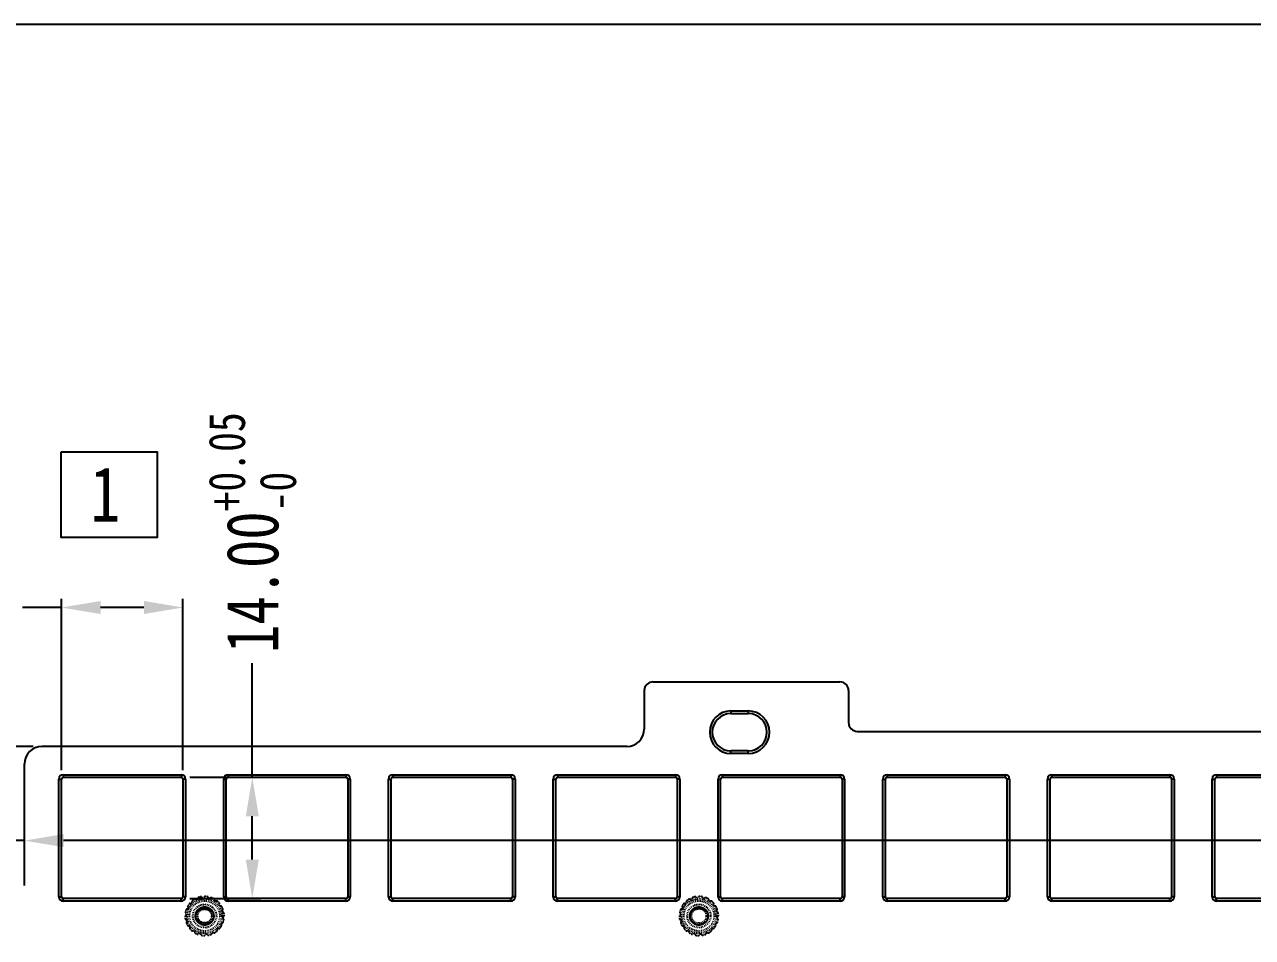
# Model space of a CAD drawing. Header units: inches. Extents: x 1466 to 2556, y -36 to 323.
# Drawn here: x 1578.4 to 1720, y 217.5 to 322.8 of the extents above; entities that cross this region are included whole.
import ezdxf

# ---------------------------------------------------------------- set-up
doc = ezdxf.new("R2010")
doc.units = ezdxf.units.IN
doc.header["$LTSCALE"] = 0.909449
doc.header["$MEASUREMENT"] = 0
doc.header["$PDMODE"] = 3
doc.header["$PDSIZE"] = 0.3125
doc.linetypes.add('HIDDEN', pattern=[0.2, 0.1, -0.1])
doc.linetypes.add('PHANTOM', pattern=[0.8, 0.45, -0.05, 0.1, -0.05, 0.1, -0.05])
doc.layers.get('0').update_dxf_attribs({"linetype": 'CONTINUOUS'})
doc.layers.get('Defpoints').update_dxf_attribs({"linetype": 'CONTINUOUS'})
doc.layers.add('DEFAULT_2', color=8, linetype='HIDDEN')
doc.layers.add('DEFAULT_3', color=7, linetype='PHANTOM')
doc.styles.get("Standard").update_dxf_attribs({"font": 'txt', "width": 0.8})
doc.dimstyles.get("Standard").update_dxf_attribs({"dimtxt": 6, "dimasz": 4.5, "dimexe": 1, "dimexo": 1, "dimgap": 0.09, "dimtad": 0, "dimzin": 1, "dimdsep": 46, "dimtxsty": 'STANDARD', "dimcen": 0.09, "dimclrd": 5, "dimclre": 5, "dimclrt": 1, "dimadec": 0, "dimazin": 0, "dimtp": 0.01, "dimtm": 0.01, "dimtfac": 1, "dimtofl": 0, "dimtmove": 0, "dimatfit": 3, "dimfxl": 1, "dimtolj": 1, "dimtzin": 4, "dimarcsym": 0})

# ---------------------------------------------------------------- blocks, each defined once
blk = doc.blocks.new('*D35')
at = {"layer": 'DEFAULT_3', "color": 3, "linetype": 'ByBlock', "lineweight": -2}
for p, q in [((1582.66, 236.75), (1582.66, 256.53)), ((1596.66, 236.75), (1596.66, 256.53)), ((1582.66, 255.53), (1578.16, 255.53)), ((1592.16, 255.53), (1587.16, 255.53))]:
    blk.add_line(p, q, dxfattribs=at)
at = {"layer": 'DEFAULT_3', "color": 3, "linetype": 'ByBlock'}
for points in [[(1587.16, 256.28), (1587.16, 254.78), (1582.66, 255.53)], [(1592.16, 256.28), (1592.16, 254.78), (1596.66, 255.53)]]:
    blk.add_solid(points, dxfattribs=at)
at = {"layer": 'Defpoints', "color": 0, "linetype": 'ByBlock'}
for p in [(1596.66, 255.53), (1582.66, 235.75), (1596.66, 235.75)]:
    blk.add_point(p, dxfattribs=at)
at = {"layer": 'DEFAULT_3', "color": 3, "linetype": 'ByBlock', "insert": (1563.11, 255.53), "char_height": 6, "attachment_point": 5}
blk.add_mtext('\\A1;14.00{\\H0.7x;\\S+0.05^ -0;}', dxfattribs=at)
blk = doc.blocks.new('*D36')
at = {"layer": 'DEFAULT_3', "color": 3, "linetype": 'ByBlock', "lineweight": -2}
for p, q in [((1604.66, 235.95), (1604.66, 249.12)), ((1597.46, 235.95), (1605.66, 235.95)), ((1604.66, 226.45), (1604.66, 231.45)), ((1597.46, 221.95), (1605.66, 221.95))]:
    blk.add_line(p, q, dxfattribs=at)
at = {"layer": 'DEFAULT_3', "color": 3, "linetype": 'ByBlock'}
for points in [[(1603.91, 231.45), (1605.41, 231.45), (1604.66, 235.95)], [(1603.91, 226.45), (1605.41, 226.45), (1604.66, 221.95)]]:
    blk.add_solid(points, dxfattribs=at)
at = {"layer": 'Defpoints', "color": 0, "linetype": 'ByBlock'}
for p in [(1596.46, 235.95), (1604.66, 235.95), (1596.46, 221.95)]:
    blk.add_point(p, dxfattribs=at)
at = {"layer": 'DEFAULT_3', "color": 3, "linetype": 'ByBlock', "insert": (1604.66, 264.17), "char_height": 6, "attachment_point": 5, "rotation": 90}
blk.add_mtext('\\A1;14.00{\\H0.7x;\\S+0.05^ -0;}', dxfattribs=at)
blk = doc.blocks.new('*D39')
at = {"layer": 'DEFAULT_3', "color": 3, "linetype": 'ByBlock', "lineweight": -2}
for p, q in [((1578.4, 224.46), (1578.4, 229.64)), ((1890.99, 224.46), (1890.99, 229.64)), ((1578.4, 228.64), (1573.9, 228.64)), ((1886.49, 228.64), (1582.9, 228.64))]:
    blk.add_line(p, q, dxfattribs=at)
at = {"layer": 'DEFAULT_3', "color": 3, "linetype": 'ByBlock'}
for points in [[(1582.9, 229.39), (1582.9, 227.89), (1578.4, 228.64)], [(1886.49, 229.39), (1886.49, 227.89), (1890.99, 228.64)]]:
    blk.add_solid(points, dxfattribs=at)
at = {"layer": 'Defpoints', "color": 0, "linetype": 'ByBlock'}
for p in [(1578.4, 228.64), (1578.4, 223.46), (1890.99, 223.46)]:
    blk.add_point(p, dxfattribs=at)
at = {"layer": 'DEFAULT_3', "color": 3, "linetype": 'ByBlock', "insert": (1554.21, 228.64), "char_height": 6, "attachment_point": 5}
blk.add_mtext('\\A1;312.60%%P0.10', dxfattribs=at)
blk = doc.blocks.new('*D41')
at = {"layer": 'DEFAULT_3', "color": 3, "linetype": 'ByBlock', "lineweight": -2}
for p, q in [((1579.4, 239.5), (1523.51, 239.5)), ((1524.51, 235), (1524.51, 196.62)), ((1524.51, 138.45), (1524.51, 174.84)), ((1592.43, 133.95), (1523.51, 133.95))]:
    blk.add_line(p, q, dxfattribs=at)
at = {"layer": 'DEFAULT_3', "color": 3, "linetype": 'ByBlock'}
for points in [[(1523.76, 235), (1525.26, 235), (1524.51, 239.5)], [(1523.76, 138.45), (1525.26, 138.45), (1524.51, 133.95)]]:
    blk.add_solid(points, dxfattribs=at)
at = {"layer": 'Defpoints', "color": 0, "linetype": 'ByBlock'}
for p in [(1580.4, 239.5), (1524.51, 133.95), (1593.43, 133.95)]:
    blk.add_point(p, dxfattribs=at)
at = {"layer": 'DEFAULT_3', "color": 3, "linetype": 'ByBlock', "insert": (1524.51, 185.73), "char_height": 6, "attachment_point": 5, "rotation": 90}
blk.add_mtext('\\A1;105.55', dxfattribs=at)

msp = doc.modelspace()

# ---------------------------------------------------------------- linework, layer by layer
at = {"color": 7, "linetype": 'Continuous'}
for p, q in [((1650.852, 246.947), (1672.427, 246.947)), ((1649.852, 245.947), (1649.852, 241.497)), ((1673.427, 245.947), (1673.427, 242.247)), ((1659.852, 243.597), (1659.852, 243.297)), ((1659.852, 243.597), (1661.852, 243.597)), ((1661.852, 243.597), (1661.852, 243.297)), ((1659.852, 243.297), (1661.852, 243.297)), ((1674.427, 241.247), (1798.427, 241.247)), ((1647.852, 239.497), (1580.396, 239.497)), ((1659.852, 238.697), (1659.852, 238.997)), ((1661.852, 238.997), (1659.852, 238.997)), ((1661.852, 238.697), (1659.852, 238.697)), ((1661.852, 238.697), (1661.852, 238.997)), ((1578.396, 223.462), (1578.396, 237.497)), ((1582.362, 222.147), (1582.362, 235.747)), ((1582.362, 235.747), (1582.662, 235.747)), ((1582.662, 222.147), (1582.662, 235.747)), ((1582.862, 236.247), (1582.862, 235.947)), ((1582.862, 236.247), (1596.462, 236.247)), ((1582.862, 235.947), (1596.462, 235.947)), ((1596.462, 236.247), (1596.462, 235.947)), ((1596.662, 235.747), (1596.662, 222.147)), ((1596.962, 235.747), (1596.662, 235.747)), ((1596.962, 235.747), (1596.962, 222.147)), ((1601.362, 222.147), (1601.362, 235.747)), ((1601.362, 235.747), (1601.662, 235.747)), ((1601.662, 222.147), (1601.662, 235.747)), ((1601.862, 236.247), (1601.862, 235.947)), ((1601.862, 236.247), (1615.462, 236.247)), ((1601.862, 235.947), (1615.462, 235.947)), ((1615.462, 236.247), (1615.462, 235.947)), ((1615.662, 235.747), (1615.662, 222.147)), ((1615.962, 235.747), (1615.662, 235.747)), ((1615.962, 235.747), (1615.962, 222.147)), ((1620.362, 222.147), (1620.362, 235.747)), ((1620.362, 235.747), (1620.662, 235.747)), ((1620.662, 222.147), (1620.662, 235.747)), ((1620.862, 236.247), (1620.862, 235.947)), ((1620.862, 236.247), (1634.462, 236.247)), ((1620.862, 235.947), (1634.462, 235.947)), ((1634.462, 236.247), (1634.462, 235.947)), ((1634.662, 235.747), (1634.662, 222.147)), ((1634.962, 235.747), (1634.662, 235.747)), ((1634.962, 235.747), (1634.962, 222.147)), ((1639.362, 222.147), (1639.362, 235.747)), ((1639.362, 235.747), (1639.662, 235.747)), ((1639.662, 222.147), (1639.662, 235.747)), ((1639.862, 236.247), (1639.862, 235.947)), ((1639.862, 236.247), (1653.462, 236.247)), ((1639.862, 235.947), (1653.462, 235.947)), ((1653.462, 236.247), (1653.462, 235.947)), ((1653.662, 235.747), (1653.662, 222.147)), ((1653.962, 235.747), (1653.662, 235.747)), ((1653.962, 235.747), (1653.962, 222.147)), ((1658.362, 222.147), (1658.362, 235.747)), ((1658.362, 235.747), (1658.662, 235.747)), ((1658.662, 222.147), (1658.662, 235.747)), ((1658.862, 236.247), (1658.862, 235.947)), ((1658.862, 236.247), (1672.462, 236.247)), ((1658.862, 235.947), (1672.462, 235.947)), ((1672.462, 236.247), (1672.462, 235.947)), ((1672.662, 235.747), (1672.662, 222.147)), ((1672.962, 235.747), (1672.662, 235.747)), ((1672.962, 235.747), (1672.962, 222.147)), ((1677.362, 222.147), (1677.362, 235.747)), ((1677.362, 235.747), (1677.662, 235.747)), ((1677.662, 222.147), (1677.662, 235.747)), ((1677.862, 236.247), (1677.862, 235.947)), ((1677.862, 236.247), (1691.462, 236.247)), ((1677.862, 235.947), (1691.462, 235.947)), ((1691.462, 236.247), (1691.462, 235.947)), ((1691.662, 235.747), (1691.662, 222.147)), ((1691.962, 235.747), (1691.662, 235.747)), ((1691.962, 235.747), (1691.962, 222.147)), ((1696.362, 222.147), (1696.362, 235.747)), ((1696.362, 235.747), (1696.662, 235.747)), ((1696.662, 222.147), (1696.662, 235.747)), ((1696.862, 236.247), (1696.862, 235.947)), ((1696.862, 236.247), (1710.462, 236.247)), ((1696.862, 235.947), (1710.462, 235.947)), ((1710.462, 236.247), (1710.462, 235.947)), ((1710.662, 235.747), (1710.662, 222.147)), ((1710.962, 235.747), (1710.662, 235.747)), ((1710.962, 235.747), (1710.962, 222.147)), ((1715.362, 222.147), (1715.362, 235.747)), ((1715.362, 235.747), (1715.662, 235.747)), ((1715.662, 222.147), (1715.662, 235.747)), ((1715.862, 236.247), (1715.862, 235.947)), ((1715.862, 236.247), (1729.462, 236.247)), ((1715.862, 235.947), (1729.462, 235.947)), ((1582.362, 222.147), (1582.662, 222.147)), ((1582.862, 221.647), (1582.862, 221.947)), ((1596.462, 221.947), (1582.862, 221.947)), ((1596.462, 221.647), (1582.862, 221.647)), ((1596.462, 221.647), (1596.462, 221.947)), ((1596.962, 222.147), (1596.662, 222.147)), ((1601.362, 222.147), (1601.662, 222.147)), ((1601.862, 221.647), (1601.862, 221.947)), ((1615.462, 221.947), (1601.862, 221.947)), ((1615.462, 221.647), (1601.862, 221.647)), ((1615.462, 221.647), (1615.462, 221.947)), ((1615.962, 222.147), (1615.662, 222.147)), ((1620.362, 222.147), (1620.662, 222.147)), ((1620.862, 221.647), (1620.862, 221.947)), ((1634.462, 221.947), (1620.862, 221.947)), ((1634.462, 221.647), (1620.862, 221.647)), ((1634.462, 221.647), (1634.462, 221.947)), ((1634.962, 222.147), (1634.662, 222.147)), ((1639.362, 222.147), (1639.662, 222.147)), ((1639.862, 221.647), (1639.862, 221.947)), ((1653.462, 221.947), (1639.862, 221.947)), ((1653.462, 221.647), (1639.862, 221.647)), ((1653.462, 221.647), (1653.462, 221.947)), ((1653.962, 222.147), (1653.662, 222.147)), ((1658.362, 222.147), (1658.662, 222.147)), ((1658.862, 221.647), (1658.862, 221.947)), ((1672.462, 221.947), (1658.862, 221.947)), ((1672.462, 221.647), (1658.862, 221.647)), ((1672.462, 221.647), (1672.462, 221.947)), ((1672.962, 222.147), (1672.662, 222.147)), ((1677.362, 222.147), (1677.662, 222.147)), ((1677.862, 221.647), (1677.862, 221.947)), ((1691.462, 221.947), (1677.862, 221.947)), ((1691.462, 221.647), (1677.862, 221.647)), ((1691.462, 221.647), (1691.462, 221.947)), ((1691.962, 222.147), (1691.662, 222.147)), ((1696.362, 222.147), (1696.662, 222.147)), ((1696.862, 221.647), (1696.862, 221.947)), ((1710.462, 221.947), (1696.862, 221.947)), ((1710.462, 221.647), (1696.862, 221.647)), ((1710.462, 221.647), (1710.462, 221.947)), ((1710.962, 222.147), (1710.662, 222.147)), ((1715.362, 222.147), (1715.662, 222.147)), ((1715.862, 221.647), (1715.862, 221.947)), ((1729.462, 221.947), (1715.862, 221.947)), ((1729.462, 221.647), (1715.862, 221.647))]:
    msp.add_line(p, q, dxfattribs=at)
for points in [[(1466.181, -35.638), (1973.078, -35.638), (1973.078, 322.773), (1466.181, 322.773)], [(1582.604, 273.502), (1593.697, 273.502), (1593.697, 263.607), (1582.604, 263.607)]]:
    msp.add_lwpolyline(points, close=True)
for centre, radius, start, end in [((1650.852, 245.947), 1, 90, 180), ((1672.427, 245.947), 1, 0, 90), ((1659.852, 241.147), 2.45, 90, 270), ((1661.852, 241.147), 2.45, 270, 90), ((1659.852, 241.147), 2.15, 90, 270), ((1661.852, 241.147), 2.15, 270, 90), ((1674.427, 242.247), 1, 180, 270), ((1647.852, 241.497), 2, 270, 0), ((1580.396, 237.497), 2, 90, 180), ((1582.862, 235.747), 0.5, 90, 180), ((1582.862, 235.747), 0.2, 90, 180), ((1596.462, 235.747), 0.5, 0, 90), ((1596.462, 235.747), 0.2, 0, 90), ((1601.862, 235.747), 0.5, 90, 180), ((1601.862, 235.747), 0.2, 90, 180), ((1615.462, 235.747), 0.5, 0, 90), ((1615.462, 235.747), 0.2, 0, 90), ((1620.862, 235.747), 0.5, 90, 180), ((1620.862, 235.747), 0.2, 90, 180), ((1634.462, 235.747), 0.5, 0, 90), ((1634.462, 235.747), 0.2, 0, 90), ((1639.862, 235.747), 0.5, 90, 180), ((1639.862, 235.747), 0.2, 90, 180), ((1653.462, 235.747), 0.5, 0, 90), ((1653.462, 235.747), 0.2, 0, 90), ((1658.862, 235.747), 0.5, 90, 180), ((1658.862, 235.747), 0.2, 90, 180), ((1672.462, 235.747), 0.5, 0, 90), ((1672.462, 235.747), 0.2, 0, 90), ((1677.862, 235.747), 0.5, 90, 180), ((1677.862, 235.747), 0.2, 90, 180), ((1691.462, 235.747), 0.5, 0, 90), ((1691.462, 235.747), 0.2, 0, 90), ((1696.862, 235.747), 0.5, 90, 180), ((1696.862, 235.747), 0.2, 90, 180), ((1710.462, 235.747), 0.5, 0, 90), ((1710.462, 235.747), 0.2, 0, 90), ((1715.862, 235.747), 0.5, 90, 180), ((1715.862, 235.747), 0.2, 90, 180), ((1582.862, 222.147), 0.5, 180, 270), ((1582.862, 222.147), 0.2, 180, 270), ((1596.462, 222.147), 0.5, 270, 360), ((1596.462, 222.147), 0.2, 270, 0), ((1601.862, 222.147), 0.5, 180, 270), ((1601.862, 222.147), 0.2, 180, 270), ((1615.462, 222.147), 0.5, 270, 0), ((1615.462, 222.147), 0.2, 270, 0), ((1620.862, 222.147), 0.5, 180, 270), ((1620.862, 222.147), 0.2, 180, 270), ((1634.462, 222.147), 0.5, 270, 0), ((1634.462, 222.147), 0.2, 270, 0), ((1639.862, 222.147), 0.5, 180, 270), ((1639.862, 222.147), 0.2, 180, 270), ((1653.462, 222.147), 0.5, 270, 0), ((1653.462, 222.147), 0.2, 270, 0), ((1658.862, 222.147), 0.5, 180, 270), ((1658.862, 222.147), 0.2, 180, 270), ((1672.462, 222.147), 0.5, 270, 0), ((1672.462, 222.147), 0.2, 270, 0), ((1677.862, 222.147), 0.5, 180, 270), ((1677.862, 222.147), 0.2, 180, 270), ((1691.462, 222.147), 0.5, 270, 0), ((1691.462, 222.147), 0.2, 270, 0), ((1696.862, 222.147), 0.5, 180, 270), ((1696.862, 222.147), 0.2, 180, 270), ((1710.462, 222.147), 0.5, 270, 0), ((1710.462, 222.147), 0.2, 270, 0), ((1715.862, 222.147), 0.5, 180, 270), ((1715.862, 222.147), 0.2, 180, 270)]:
    msp.add_arc(centre, radius, start, end, dxfattribs=at)
at = {"layer": 'DEFAULT_2', "color": 8, "linetype": 'HIDDEN'}
for p, q in [((1597.229, 221.028), (1597.272, 220.905)), ((1597.485, 221.394), (1597.615, 221.395)), ((1597.714, 221.494), (1597.715, 221.624)), ((1598.204, 221.837), (1598.074, 221.883)), ((1598.376, 222.018), (1598.33, 221.896)), ((1598.908, 222.051), (1598.802, 222.138)), ((1599.132, 222.162), (1599.047, 222.063)), ((1599.162, 220.797), (1599.162, 220.994)), ((1599.643, 222.011), (1599.573, 222.129)), ((1599.891, 222.038), (1599.778, 221.975)), ((1600.32, 221.722), (1600.294, 221.857)), ((1600.563, 221.663), (1600.434, 221.642)), ((1600.857, 221.219), (1600.879, 221.355)), ((1601.065, 221.08), (1600.937, 221.105)), ((1654.229, 221.028), (1654.272, 220.905)), ((1654.485, 221.394), (1654.615, 221.395)), ((1654.714, 221.494), (1654.715, 221.624)), ((1655.204, 221.837), (1655.074, 221.883)), ((1655.376, 222.018), (1655.33, 221.896)), ((1655.908, 222.051), (1655.802, 222.138)), ((1656.132, 222.162), (1656.047, 222.063)), ((1656.162, 220.797), (1656.162, 220.994)), ((1656.643, 222.011), (1656.573, 222.129)), ((1656.891, 222.038), (1656.778, 221.975)), ((1657.32, 221.722), (1657.294, 221.857)), ((1657.563, 221.663), (1657.434, 221.642)), ((1657.857, 221.219), (1657.879, 221.355)), ((1658.065, 221.08), (1657.937, 221.105)), ((1597.046, 220.062), (1596.942, 219.972)), ((1596.976, 220.302), (1597.058, 220.201)), ((1597.098, 219.466), (1596.986, 219.532)), ((1597.213, 220.779), (1597.084, 220.73)), ((1601.19, 220.563), (1601.257, 220.682)), ((1601.338, 220.361), (1601.226, 220.428)), ((1601.266, 219.693), (1601.348, 219.592)), ((1601.278, 219.832), (1601.383, 219.921)), ((1654.046, 220.062), (1653.942, 219.972)), ((1653.976, 220.302), (1654.058, 220.201)), ((1654.098, 219.466), (1653.986, 219.532)), ((1654.213, 220.779), (1654.084, 220.73)), ((1658.19, 220.563), (1658.257, 220.682)), ((1658.338, 220.361), (1658.226, 220.428)), ((1658.266, 219.693), (1658.348, 219.592)), ((1658.278, 219.832), (1658.383, 219.921)), ((1597.134, 219.331), (1597.067, 219.211)), ((1597.387, 218.789), (1597.259, 218.813)), ((1597.467, 218.675), (1597.445, 218.539)), ((1597.89, 218.252), (1597.762, 218.231)), ((1598.004, 218.172), (1598.03, 218.037)), ((1600.611, 218.4), (1600.609, 218.27)), ((1600.839, 218.5), (1600.709, 218.498)), ((1601.052, 218.988), (1601.095, 218.866)), ((1601.111, 219.115), (1601.24, 219.164)), ((1654.134, 219.331), (1654.067, 219.211)), ((1654.387, 218.789), (1654.259, 218.813)), ((1654.467, 218.675), (1654.445, 218.539)), ((1654.89, 218.252), (1654.762, 218.231)), ((1655.004, 218.172), (1655.03, 218.037)), ((1657.611, 218.4), (1657.609, 218.27)), ((1657.839, 218.5), (1657.709, 218.498)), ((1658.052, 218.988), (1658.095, 218.866)), ((1658.111, 219.115), (1658.24, 219.164)), ((1598.546, 217.919), (1598.433, 217.855)), ((1598.681, 217.883), (1598.752, 217.764)), ((1599.277, 217.831), (1599.193, 217.732)), ((1599.416, 217.843), (1599.523, 217.756)), ((1599.994, 217.998), (1599.948, 217.876)), ((1600.121, 218.057), (1600.25, 218.011)), ((1655.546, 217.919), (1655.433, 217.855)), ((1655.681, 217.883), (1655.752, 217.764)), ((1656.277, 217.831), (1656.193, 217.732)), ((1656.416, 217.843), (1656.523, 217.756)), ((1656.994, 217.998), (1656.948, 217.876)), ((1657.121, 218.057), (1657.25, 218.011))]:
    msp.add_line(p, q, dxfattribs=at)
for centre, radius in [((1599.162, 219.947), 2), ((1599.162, 219.947), 1.75), ((1599.162, 219.947), 1.35), ((1656.162, 219.947), 2), ((1656.162, 219.947), 1.75), ((1656.162, 219.947), 1.35), ((1599.162, 219.947), 0.85), ((1599.162, 219.947), 0.8), ((1656.162, 219.947), 0.85), ((1656.162, 219.947), 0.85)]:
    msp.add_circle(centre, radius, dxfattribs=at)
for centre, radius, start, end in [((1597.178, 220.872), 0.1, 290.68927, 19.31073), ((1597.323, 221.061), 0.1, 148.78772, 199.31073), ((1599.162, 219.947), 2.25, 141.21228, 148.78772), ((1597.486, 221.294), 0.1, 90.68927, 141.21228), ((1597.614, 221.495), 0.1, 270.68927, 359.31073), ((1597.815, 221.623), 0.1, 128.78772, 179.31073), ((1599.162, 219.947), 2.25, 121.21228, 128.78772), ((1598.048, 221.786), 0.1, 70.68927, 121.21228), ((1598.237, 221.931), 0.1, 250.68927, 339.31073), ((1598.47, 221.982), 0.1, 108.78772, 159.31073), ((1599.162, 219.947), 2.25, 101.21228, 108.78772), ((1598.744, 222.056), 0.1, 50.68927, 101.21228), ((1598.971, 222.128), 0.1, 230.68927, 319.31073), ((1599.208, 222.096), 0.1, 88.78772, 139.31073), ((1599.162, 219.947), 2.25, 81.21228, 88.78772), ((1599.491, 222.072), 0.1, 30.68927, 81.21228), ((1599.729, 222.062), 0.1, 210.68927, 299.31073), ((1599.94, 221.951), 0.1, 68.78772, 119.31073), ((1599.162, 219.947), 2.25, 61.21228, 68.78772), ((1600.198, 221.831), 0.1, 10.68927, 61.21228), ((1600.418, 221.741), 0.1, 190.68927, 279.31073), ((1600.579, 221.564), 0.1, 48.78772, 99.31073), ((1599.162, 219.947), 2.25, 41.21228, 48.78772), ((1600.78, 221.363), 0.1, 350.68927, 41.21228), ((1600.956, 221.203), 0.1, 170.68927, 259.31073), ((1601.046, 220.982), 0.1, 28.78772, 79.31073), ((1599.162, 219.947), 2.25, 21.21228, 28.78772), ((1654.178, 220.872), 0.1, 290.68927, 19.31073), ((1654.323, 221.061), 0.1, 148.78772, 199.31073), ((1656.162, 219.947), 2.25, 141.21228, 148.78772), ((1654.486, 221.294), 0.1, 90.68927, 141.21228), ((1654.614, 221.495), 0.1, 270.68927, 359.31073), ((1654.815, 221.623), 0.1, 128.78772, 179.31073), ((1656.162, 219.947), 2.25, 121.21228, 128.78772), ((1655.048, 221.786), 0.1, 70.68927, 121.21228), ((1655.237, 221.931), 0.1, 250.68927, 339.31073), ((1655.47, 221.982), 0.1, 108.78772, 159.31073), ((1656.162, 219.947), 2.25, 101.21228, 108.78772), ((1655.744, 222.056), 0.1, 50.68927, 101.21228), ((1655.971, 222.128), 0.1, 230.68927, 319.31073), ((1656.208, 222.096), 0.1, 88.78772, 139.31073), ((1656.162, 219.947), 2.25, 81.21228, 88.78772), ((1656.491, 222.072), 0.1, 30.68927, 81.21228), ((1656.729, 222.062), 0.1, 210.68927, 299.31073), ((1656.94, 221.951), 0.1, 68.78772, 119.31073), ((1656.162, 219.947), 2.25, 61.21228, 68.78772), ((1657.198, 221.831), 0.1, 10.68927, 61.21228), ((1657.418, 221.741), 0.1, 190.68927, 279.31073), ((1657.579, 221.564), 0.1, 48.78772, 99.31073), ((1656.162, 219.947), 2.25, 41.21228, 48.78772), ((1657.78, 221.363), 0.1, 350.68927, 41.21228), ((1657.956, 221.203), 0.1, 170.68927, 259.31073), ((1658.046, 220.982), 0.1, 28.78772, 79.31073), ((1656.162, 219.947), 2.25, 21.21228, 28.78772), ((1597.013, 219.901), 0.1, 130.68927, 181.21228), ((1599.162, 219.947), 2.25, 181.21228, 188.78772), ((1597.037, 219.618), 0.1, 188.78772, 239.31073), ((1597.053, 220.365), 0.1, 168.78772, 219.31073), ((1599.162, 219.947), 2.25, 161.21228, 168.78772), ((1597.127, 220.639), 0.1, 110.68927, 161.21228), ((1596.981, 220.138), 0.1, 310.68927, 39.31073), ((1601.277, 220.514), 0.1, 150.68927, 239.31073), ((1601.344, 219.756), 0.1, 130.68927, 219.31073), ((1601.166, 220.725), 0.1, 330.68927, 21.21228), ((1599.162, 219.947), 2.25, 341.21228, 348.78772), ((1601.287, 220.275), 0.1, 8.78772, 59.31073), ((1601.271, 219.529), 0.1, 348.78772, 39.31073), ((1601.312, 219.992), 0.1, 310.68927, 1.21228), ((1599.162, 219.947), 2.25, 1.21228, 8.78772), ((1654.013, 219.901), 0.1, 130.68927, 181.21228), ((1656.162, 219.947), 2.25, 181.21228, 188.78772), ((1654.037, 219.618), 0.1, 188.78772, 239.31073), ((1654.053, 220.365), 0.1, 168.78772, 219.31073), ((1656.162, 219.947), 2.25, 161.21228, 168.78772), ((1654.127, 220.639), 0.1, 110.68927, 161.21228), ((1653.981, 220.138), 0.1, 310.68927, 39.31073), ((1658.277, 220.514), 0.1, 150.68927, 239.31073), ((1658.344, 219.756), 0.1, 130.68927, 219.31073), ((1658.166, 220.725), 0.1, 330.68927, 21.21228), ((1656.162, 219.947), 2.25, 341.21228, 348.78772), ((1658.287, 220.275), 0.1, 8.78772, 59.31073), ((1658.271, 219.529), 0.1, 348.78772, 39.31073), ((1658.312, 219.992), 0.1, 310.68927, 1.21228), ((1656.162, 219.947), 2.25, 1.21228, 8.78772), ((1597.158, 219.169), 0.1, 150.68927, 201.21228), ((1599.162, 219.947), 2.25, 201.21228, 208.78772), ((1597.047, 219.38), 0.1, 330.68927, 59.31073), ((1597.278, 218.911), 0.1, 208.78772, 259.31073), ((1597.368, 218.691), 0.1, 350.68927, 79.31073), ((1597.545, 218.53), 0.1, 170.68927, 221.21228), ((1599.162, 219.947), 2.25, 221.21228, 228.78772), ((1597.746, 218.329), 0.1, 228.78772, 279.31073), ((1597.906, 218.153), 0.1, 10.68927, 99.31073), ((1600.088, 217.962), 0.1, 70.68927, 159.31073), ((1599.162, 219.947), 2.25, 301.21228, 308.78772), ((1600.509, 218.271), 0.1, 308.78772, 359.31073), ((1600.711, 218.398), 0.1, 90.68927, 179.31073), ((1600.838, 218.6), 0.1, 270.68927, 321.21228), ((1599.162, 219.947), 2.25, 321.21228, 328.78772), ((1601.147, 219.021), 0.1, 110.68927, 199.31073), ((1601.001, 218.833), 0.1, 328.78772, 19.31073), ((1601.198, 219.254), 0.1, 290.68927, 341.21228), ((1654.158, 219.169), 0.1, 150.68927, 201.21228), ((1656.162, 219.947), 2.25, 201.21228, 208.78772), ((1654.047, 219.38), 0.1, 330.68927, 59.31073), ((1654.278, 218.911), 0.1, 208.78772, 259.31073), ((1654.368, 218.691), 0.1, 350.68927, 79.31073), ((1654.545, 218.53), 0.1, 170.68927, 221.21228), ((1656.162, 219.947), 2.25, 221.21228, 228.78772), ((1654.746, 218.329), 0.1, 228.78772, 279.31073), ((1654.906, 218.153), 0.1, 10.68927, 99.31073), ((1657.088, 217.962), 0.1, 70.68927, 159.31073), ((1656.162, 219.947), 2.25, 301.21228, 308.78772), ((1657.509, 218.271), 0.1, 308.78772, 359.31073), ((1657.711, 218.398), 0.1, 90.68927, 179.31073), ((1657.838, 218.6), 0.1, 270.68927, 321.21228), ((1656.162, 219.947), 2.25, 321.21228, 328.78772), ((1658.147, 219.021), 0.1, 110.68927, 199.31073), ((1658.001, 218.833), 0.1, 328.78772, 19.31073), ((1658.198, 219.254), 0.1, 290.68927, 341.21228), ((1598.127, 218.063), 0.1, 190.68927, 241.21228), ((1599.162, 219.947), 2.25, 241.21228, 248.78772), ((1598.384, 217.942), 0.1, 248.78772, 299.31073), ((1598.595, 217.832), 0.1, 30.68927, 119.31073), ((1598.834, 217.822), 0.1, 210.68927, 261.21228), ((1599.162, 219.947), 2.25, 261.21228, 268.78772), ((1599.117, 217.797), 0.1, 268.78772, 319.31073), ((1599.353, 217.765), 0.1, 50.68927, 139.31073), ((1599.58, 217.838), 0.1, 230.68927, 281.21228), ((1599.162, 219.947), 2.25, 281.21228, 288.78772), ((1599.855, 217.911), 0.1, 288.78772, 339.31073), ((1600.276, 218.108), 0.1, 250.68927, 301.21228), ((1655.127, 218.063), 0.1, 190.68927, 241.21228), ((1656.162, 219.947), 2.25, 241.21228, 248.78772), ((1655.384, 217.942), 0.1, 248.78772, 299.31073), ((1655.595, 217.832), 0.1, 30.68927, 119.31073), ((1655.834, 217.822), 0.1, 210.68927, 261.21228), ((1656.162, 219.947), 2.25, 261.21228, 268.78772), ((1656.117, 217.797), 0.1, 268.78772, 319.31073), ((1656.353, 217.765), 0.1, 50.68927, 139.31073), ((1656.58, 217.838), 0.1, 230.68927, 281.21228), ((1656.162, 219.947), 2.25, 281.21228, 288.78772), ((1656.855, 217.911), 0.1, 288.78772, 339.31073), ((1657.276, 218.108), 0.1, 250.68927, 301.21228)]:
    msp.add_arc(centre, radius, start, end, dxfattribs=at)
for points, knots in [([(1599.162, 220.994), (1599.258, 220.994), (1599.451, 220.968), (1599.717, 220.85), (1599.943, 220.666), (1600.108, 220.426), (1600.204, 220.15), (1600.219, 219.859), (1600.156, 219.575), (1600.017, 219.319), (1599.814, 219.109), (1599.561, 218.964), (1599.326, 218.904), (1599.133, 218.896), (1598.942, 218.915), (1598.756, 218.973), (1598.588, 219.067), (1598.472, 219.154), (1598.37, 219.257), (1598.283, 219.372), (1598.212, 219.498), (1598.159, 219.633), (1598.126, 219.774), (1598.112, 219.917), (1598.117, 220.062), (1598.143, 220.204), (1598.189, 220.342), (1598.252, 220.472), (1598.333, 220.592), (1598.429, 220.7), (1598.54, 220.793), (1598.662, 220.871), (1598.793, 220.931), (1598.978, 220.986), (1599.172, 221.002), (1599.363, 220.978), (1599.549, 220.929), (1599.723, 220.84), (1599.874, 220.72), (1600.006, 220.581), (1600.133, 220.373), (1600.213, 220.093), (1600.213, 219.802), (1600.109, 219.43), (1599.791, 219.041), (1599.316, 218.879), (1598.931, 218.912), (1598.658, 219.013), (1598.423, 219.186), (1598.273, 219.378), (1598.189, 219.551), (1598.129, 219.734), (1598.107, 219.927), (1598.125, 220.119), (1598.17, 220.306), (1598.253, 220.483), (1598.369, 220.636), (1598.471, 220.739), (1598.587, 220.826), (1598.713, 220.897), (1598.848, 220.95), (1598.988, 220.983), (1599.132, 220.997), (1599.277, 220.991), (1599.419, 220.966), (1599.557, 220.921), (1599.687, 220.857), (1599.807, 220.777), (1599.915, 220.68), (1600.008, 220.57), (1600.086, 220.448), (1600.146, 220.316), (1600.188, 220.178), (1600.217, 219.987), (1600.203, 219.745), (1600.109, 219.469), (1599.943, 219.229), (1599.719, 219.043), (1599.452, 218.927), (1599.163, 218.886), (1598.875, 218.926), (1598.607, 219.042), (1598.383, 219.228), (1598.216, 219.467), (1598.122, 219.742), (1598.105, 220.033), (1598.147, 220.223), (1598.181, 220.313)], [0, 0, 0, 0, 0.0156207, 0.0312417, 0.0468618, 0.0624828, 0.0781031, 0.0937235, 0.1093442, 0.1249647, 0.1405859, 0.1562066, 0.1718275, 0.1796564, 0.187485, 0.2031064, 0.2109353, 0.2187644, 0.2265933, 0.2344223, 0.2422506, 0.2500798, 0.2579085, 0.2657376, 0.273566, 0.2813951, 0.2892239, 0.2970531, 0.304882, 0.3127109, 0.3205401, 0.328369, 0.3361983, 0.3440269, 0.3596489, 0.3674779, 0.3753061, 0.3909275, 0.3987563, 0.4065849, 0.422206, 0.4378259, 0.4534474, 0.4690682, 0.5000189, 0.5309693, 0.5465897, 0.5622108, 0.5778305, 0.5934519, 0.6012804, 0.6091092, 0.6247304, 0.6325586, 0.6403878, 0.6560103, 0.6638391, 0.6716685, 0.6794976, 0.6873268, 0.6951557, 0.7029845, 0.7108136, 0.7186426, 0.7264716, 0.7343, 0.7421292, 0.7499578, 0.7577868, 0.765615, 0.7734441, 0.7812731, 0.7891022, 0.7969311, 0.8125525, 0.8281721, 0.8437932, 0.8594143, 0.8750359, 0.8906567, 0.9062774, 0.9218976, 0.9375176, 0.9531382, 0.968758, 0.9843791, 1, 1, 1, 1]), ([(1598.476, 219.155), (1598.404, 219.218), (1598.275, 219.364), (1598.172, 219.584), (1598.126, 219.771), (1598.107, 219.963), (1598.133, 220.205), (1598.242, 220.475), (1598.421, 220.705), (1598.655, 220.879), (1598.928, 220.981), (1599.218, 221.007), (1599.504, 220.951), (1599.764, 220.82), (1599.979, 220.623), (1600.107, 220.417), (1600.173, 220.236), (1600.202, 220.094), (1600.213, 219.95), (1600.204, 219.805), (1600.174, 219.664), (1600.109, 219.482), (1600.008, 219.316), (1599.876, 219.176), (1599.763, 219.085), (1599.639, 219.011), (1599.506, 218.954), (1599.367, 218.916), (1599.223, 218.898), (1599.078, 218.9), (1598.935, 218.921), (1598.796, 218.961), (1598.621, 219.041), (1598.464, 219.156), (1598.335, 219.299), (1598.227, 219.458), (1598.153, 219.639), (1598.118, 219.828), (1598.109, 220.021), (1598.149, 220.26), (1598.252, 220.481), (1598.368, 220.634), (1598.503, 220.771), (1598.706, 220.905), (1598.984, 220.992), (1599.276, 221.002), (1599.558, 220.93), (1599.811, 220.786), (1599.981, 220.612), (1600.085, 220.45), (1600.165, 220.275), (1600.219, 220.038), (1600.207, 219.795), (1600.157, 219.609), (1600.083, 219.431), (1599.972, 219.271), (1599.833, 219.138), (1599.676, 219.026), (1599.498, 218.946), (1599.31, 218.906), (1599.166, 218.896), (1599.021, 218.906), (1598.88, 218.935), (1598.743, 218.983), (1598.615, 219.05), (1598.497, 219.134), (1598.392, 219.233), (1598.3, 219.345), (1598.202, 219.51), (1598.138, 219.694), (1598.113, 219.885), (1598.114, 220.03), (1598.136, 220.173), (1598.177, 220.312), (1598.236, 220.444), (1598.339, 220.607), (1598.474, 220.747), (1598.634, 220.855), (1598.806, 220.94), (1599.042, 221), (1599.333, 220.994), (1599.611, 220.907), (1599.856, 220.75), (1600.048, 220.53), (1600.174, 220.267), (1600.222, 219.98), (1600.197, 219.738), (1600.137, 219.555), (1600.053, 219.382), (1599.905, 219.189), (1599.748, 219.073), (1599.664, 219.027)], [0, 0, 0, 0, 0.0156096, 0.031221, 0.0390447, 0.0468683, 0.0624787, 0.0780888, 0.0936992, 0.1093098, 0.1249201, 0.1405311, 0.156141, 0.1717516, 0.1873612, 0.2029723, 0.210796, 0.2186198, 0.2264437, 0.2342675, 0.242091, 0.2499147, 0.2655261, 0.2733497, 0.2811733, 0.2889973, 0.2968212, 0.3046448, 0.3124685, 0.3202923, 0.3281163, 0.33594, 0.3437638, 0.3593756, 0.3671993, 0.3750228, 0.390634, 0.3984577, 0.4062812, 0.4218922, 0.437502, 0.4453257, 0.4531497, 0.4687598, 0.4843705, 0.499981, 0.5155915, 0.5312022, 0.5468126, 0.5546364, 0.5624603, 0.57807, 0.5936809, 0.6015045, 0.6093282, 0.6249393, 0.632763, 0.6405865, 0.6561984, 0.6640219, 0.6718457, 0.6796696, 0.6874935, 0.6953171, 0.7031409, 0.7109647, 0.7187886, 0.7266122, 0.7344359, 0.7500473, 0.7578711, 0.7656947, 0.7735183, 0.7813423, 0.7891661, 0.7969897, 0.8126009, 0.8204246, 0.8282482, 0.8438586, 0.8594686, 0.8750795, 0.8906898, 0.9063003, 0.9219107, 0.937521, 0.9531313, 0.9609552, 0.9687788, 0.9843901, 1, 1, 1, 1]), ([(1598.181, 220.313), (1598.214, 220.403), (1598.306, 220.574), (1598.51, 220.783), (1598.762, 220.93), (1599.044, 221.001), (1599.335, 220.994), (1599.613, 220.906), (1599.858, 220.748), (1600.049, 220.528), (1600.175, 220.265), (1600.222, 219.978), (1600.196, 219.736), (1600.136, 219.553), (1600.052, 219.38), (1599.933, 219.226), (1599.786, 219.101), (1599.664, 219.024), (1599.532, 218.963), (1599.394, 218.922), (1599.251, 218.9), (1599.106, 218.898), (1598.962, 218.915), (1598.823, 218.952), (1598.689, 219.008), (1598.565, 219.082), (1598.452, 219.173), (1598.352, 219.277), (1598.268, 219.395), (1598.201, 219.523), (1598.152, 219.659), (1598.122, 219.801), (1598.111, 219.945), (1598.124, 220.137), (1598.177, 220.325), (1598.266, 220.496), (1598.378, 220.653), (1598.521, 220.785), (1598.686, 220.884), (1598.863, 220.959), (1599.102, 221.006), (1599.392, 220.983), (1599.665, 220.88), (1599.977, 220.653), (1600.231, 220.22), (1600.216, 219.717), (1600.051, 219.369), (1599.861, 219.148), (1599.617, 218.989), (1599.385, 218.915), (1599.193, 218.896), (1599.001, 218.904), (1598.812, 218.951), (1598.639, 219.036), (1598.479, 219.143), (1598.342, 219.282), (1598.239, 219.445), (1598.179, 219.576), (1598.137, 219.715), (1598.115, 219.858), (1598.113, 220.003), (1598.13, 220.146), (1598.168, 220.286), (1598.224, 220.419), (1598.297, 220.544), (1598.387, 220.657), (1598.493, 220.756), (1598.61, 220.841), (1598.738, 220.908), (1598.874, 220.957), (1599.016, 220.987), (1599.16, 220.997), (1599.304, 220.988), (1599.493, 220.949), (1599.716, 220.852), (1599.941, 220.667), (1600.107, 220.428), (1600.203, 220.153), (1600.219, 219.862), (1600.157, 219.577), (1600.018, 219.321), (1599.816, 219.111), (1599.564, 218.965), (1599.281, 218.892), (1598.99, 218.9), (1598.712, 218.986), (1598.549, 219.092), (1598.476, 219.155)], [0, 0, 0, 0, 0.0156206, 0.0312417, 0.0468618, 0.0624828, 0.0781032, 0.0937235, 0.1093442, 0.1249647, 0.140586, 0.1562066, 0.1718275, 0.1796564, 0.187485, 0.2031065, 0.2109353, 0.2187644, 0.2265933, 0.2344223, 0.2422506, 0.2500798, 0.2579085, 0.2657376, 0.2735661, 0.2813951, 0.289224, 0.2970531, 0.304882, 0.3127109, 0.3205401, 0.3283691, 0.3361983, 0.3440269, 0.359649, 0.367478, 0.3753061, 0.3909275, 0.3987563, 0.4065849, 0.4222061, 0.437826, 0.4534474, 0.4690682, 0.500019, 0.5309693, 0.5465897, 0.5622108, 0.5778305, 0.5934519, 0.6012804, 0.6091092, 0.6247304, 0.6325587, 0.6403878, 0.6560103, 0.6638391, 0.6716686, 0.6794976, 0.6873268, 0.6951557, 0.7029845, 0.7108136, 0.7186426, 0.7264716, 0.7343, 0.7421292, 0.7499578, 0.7577868, 0.765615, 0.7734441, 0.7812731, 0.7891022, 0.7969312, 0.8125525, 0.8281721, 0.8437932, 0.8594143, 0.8750359, 0.8906567, 0.9062774, 0.9218976, 0.9375176, 0.9531382, 0.968758, 0.9843791, 1, 1, 1, 1]), ([(1656.162, 220.994), (1656.258, 220.994), (1656.451, 220.968), (1656.717, 220.85), (1656.943, 220.666), (1657.108, 220.426), (1657.204, 220.15), (1657.219, 219.859), (1657.156, 219.575), (1657.017, 219.319), (1656.814, 219.109), (1656.561, 218.964), (1656.326, 218.904), (1656.133, 218.896), (1655.942, 218.915), (1655.756, 218.973), (1655.588, 219.067), (1655.472, 219.154), (1655.37, 219.257), (1655.283, 219.372), (1655.212, 219.498), (1655.159, 219.633), (1655.126, 219.774), (1655.112, 219.917), (1655.117, 220.062), (1655.143, 220.204), (1655.189, 220.342), (1655.252, 220.472), (1655.333, 220.592), (1655.429, 220.7), (1655.54, 220.793), (1655.662, 220.871), (1655.793, 220.931), (1655.978, 220.986), (1656.172, 221.002), (1656.363, 220.978), (1656.549, 220.929), (1656.723, 220.84), (1656.874, 220.72), (1657.006, 220.581), (1657.133, 220.373), (1657.213, 220.093), (1657.213, 219.802), (1657.109, 219.43), (1656.791, 219.041), (1656.316, 218.879), (1655.931, 218.912), (1655.658, 219.013), (1655.423, 219.186), (1655.273, 219.378), (1655.189, 219.551), (1655.129, 219.734), (1655.107, 219.927), (1655.125, 220.119), (1655.17, 220.306), (1655.253, 220.483), (1655.369, 220.636), (1655.471, 220.739), (1655.587, 220.826), (1655.713, 220.897), (1655.848, 220.95), (1655.988, 220.983), (1656.132, 220.997), (1656.277, 220.991), (1656.419, 220.966), (1656.557, 220.921), (1656.687, 220.857), (1656.807, 220.777), (1656.915, 220.68), (1657.008, 220.57), (1657.086, 220.448), (1657.146, 220.316), (1657.188, 220.178), (1657.217, 219.987), (1657.203, 219.745), (1657.109, 219.469), (1656.943, 219.229), (1656.719, 219.043), (1656.452, 218.927), (1656.163, 218.886), (1655.875, 218.926), (1655.607, 219.042), (1655.383, 219.228), (1655.216, 219.467), (1655.122, 219.742), (1655.105, 220.033), (1655.147, 220.223), (1655.181, 220.313)], [0, 0, 0, 0, 0.0156207, 0.0312417, 0.0468618, 0.0624828, 0.0781031, 0.0937235, 0.1093442, 0.1249647, 0.1405859, 0.1562066, 0.1718275, 0.1796564, 0.187485, 0.2031064, 0.2109353, 0.2187644, 0.2265933, 0.2344223, 0.2422506, 0.2500798, 0.2579085, 0.2657376, 0.273566, 0.2813951, 0.2892239, 0.2970531, 0.304882, 0.3127109, 0.3205401, 0.328369, 0.3361983, 0.3440269, 0.3596489, 0.3674779, 0.3753061, 0.3909275, 0.3987563, 0.4065849, 0.422206, 0.4378259, 0.4534474, 0.4690682, 0.5000189, 0.5309693, 0.5465897, 0.5622108, 0.5778305, 0.5934519, 0.6012804, 0.6091092, 0.6247304, 0.6325586, 0.6403878, 0.6560103, 0.6638391, 0.6716685, 0.6794976, 0.6873268, 0.6951557, 0.7029845, 0.7108136, 0.7186426, 0.7264716, 0.7343, 0.7421292, 0.7499578, 0.7577868, 0.765615, 0.7734441, 0.7812731, 0.7891022, 0.7969311, 0.8125525, 0.8281721, 0.8437932, 0.8594143, 0.8750359, 0.8906567, 0.9062774, 0.9218976, 0.9375176, 0.9531382, 0.968758, 0.9843791, 1, 1, 1, 1]), ([(1655.476, 219.155), (1655.404, 219.218), (1655.275, 219.364), (1655.172, 219.584), (1655.126, 219.771), (1655.107, 219.963), (1655.133, 220.205), (1655.242, 220.475), (1655.421, 220.705), (1655.655, 220.879), (1655.928, 220.981), (1656.218, 221.007), (1656.504, 220.951), (1656.764, 220.82), (1656.979, 220.623), (1657.107, 220.417), (1657.173, 220.236), (1657.202, 220.094), (1657.213, 219.95), (1657.204, 219.805), (1657.174, 219.664), (1657.109, 219.482), (1657.008, 219.316), (1656.876, 219.176), (1656.763, 219.085), (1656.639, 219.011), (1656.506, 218.954), (1656.367, 218.916), (1656.223, 218.898), (1656.078, 218.9), (1655.935, 218.921), (1655.796, 218.961), (1655.621, 219.041), (1655.464, 219.156), (1655.335, 219.299), (1655.227, 219.458), (1655.153, 219.639), (1655.118, 219.828), (1655.109, 220.021), (1655.149, 220.26), (1655.252, 220.481), (1655.368, 220.634), (1655.503, 220.771), (1655.706, 220.905), (1655.984, 220.992), (1656.276, 221.002), (1656.558, 220.93), (1656.811, 220.786), (1656.981, 220.612), (1657.085, 220.45), (1657.165, 220.275), (1657.219, 220.038), (1657.207, 219.795), (1657.157, 219.609), (1657.083, 219.431), (1656.972, 219.271), (1656.833, 219.138), (1656.676, 219.026), (1656.498, 218.946), (1656.31, 218.906), (1656.166, 218.896), (1656.021, 218.906), (1655.88, 218.935), (1655.743, 218.983), (1655.615, 219.05), (1655.497, 219.134), (1655.392, 219.233), (1655.3, 219.345), (1655.202, 219.51), (1655.138, 219.694), (1655.113, 219.885), (1655.114, 220.03), (1655.136, 220.173), (1655.177, 220.312), (1655.236, 220.444), (1655.339, 220.607), (1655.474, 220.747), (1655.634, 220.855), (1655.806, 220.94), (1656.042, 221), (1656.333, 220.994), (1656.611, 220.907), (1656.856, 220.75), (1657.048, 220.53), (1657.174, 220.267), (1657.222, 219.98), (1657.197, 219.738), (1657.137, 219.555), (1657.053, 219.382), (1656.905, 219.189), (1656.748, 219.073), (1656.664, 219.027)], [0, 0, 0, 0, 0.0156096, 0.031221, 0.0390447, 0.0468683, 0.0624787, 0.0780888, 0.0936992, 0.1093098, 0.1249201, 0.1405311, 0.156141, 0.1717516, 0.1873612, 0.2029723, 0.210796, 0.2186198, 0.2264437, 0.2342675, 0.242091, 0.2499147, 0.2655261, 0.2733497, 0.2811733, 0.2889973, 0.2968212, 0.3046448, 0.3124685, 0.3202923, 0.3281163, 0.33594, 0.3437638, 0.3593756, 0.3671993, 0.3750228, 0.390634, 0.3984577, 0.4062812, 0.4218922, 0.437502, 0.4453257, 0.4531497, 0.4687598, 0.4843705, 0.499981, 0.5155915, 0.5312022, 0.5468126, 0.5546364, 0.5624603, 0.57807, 0.5936809, 0.6015045, 0.6093282, 0.6249393, 0.632763, 0.6405865, 0.6561984, 0.6640219, 0.6718457, 0.6796696, 0.6874935, 0.6953171, 0.7031409, 0.7109647, 0.7187886, 0.7266122, 0.7344359, 0.7500473, 0.7578711, 0.7656947, 0.7735183, 0.7813423, 0.7891661, 0.7969897, 0.8126009, 0.8204246, 0.8282482, 0.8438586, 0.8594686, 0.8750795, 0.8906898, 0.9063003, 0.9219107, 0.937521, 0.9531313, 0.9609552, 0.9687788, 0.9843901, 1, 1, 1, 1]), ([(1655.181, 220.313), (1655.214, 220.403), (1655.306, 220.574), (1655.51, 220.783), (1655.762, 220.93), (1656.044, 221.001), (1656.335, 220.994), (1656.613, 220.906), (1656.858, 220.748), (1657.049, 220.528), (1657.175, 220.265), (1657.222, 219.978), (1657.196, 219.736), (1657.136, 219.553), (1657.052, 219.38), (1656.933, 219.226), (1656.786, 219.101), (1656.664, 219.024), (1656.532, 218.963), (1656.394, 218.922), (1656.251, 218.9), (1656.106, 218.898), (1655.962, 218.915), (1655.823, 218.952), (1655.689, 219.008), (1655.565, 219.082), (1655.452, 219.173), (1655.352, 219.277), (1655.268, 219.395), (1655.201, 219.523), (1655.152, 219.659), (1655.122, 219.801), (1655.111, 219.945), (1655.124, 220.137), (1655.177, 220.325), (1655.266, 220.496), (1655.378, 220.653), (1655.521, 220.785), (1655.686, 220.884), (1655.863, 220.959), (1656.102, 221.006), (1656.392, 220.983), (1656.665, 220.88), (1656.977, 220.653), (1657.231, 220.22), (1657.216, 219.717), (1657.051, 219.369), (1656.861, 219.148), (1656.617, 218.989), (1656.385, 218.915), (1656.193, 218.896), (1656.001, 218.904), (1655.812, 218.951), (1655.639, 219.036), (1655.479, 219.143), (1655.342, 219.282), (1655.239, 219.445), (1655.179, 219.576), (1655.137, 219.715), (1655.115, 219.858), (1655.113, 220.003), (1655.13, 220.146), (1655.168, 220.286), (1655.224, 220.419), (1655.297, 220.544), (1655.387, 220.657), (1655.493, 220.756), (1655.61, 220.841), (1655.738, 220.908), (1655.874, 220.957), (1656.016, 220.987), (1656.16, 220.997), (1656.304, 220.988), (1656.493, 220.949), (1656.716, 220.852), (1656.941, 220.667), (1657.107, 220.428), (1657.203, 220.153), (1657.219, 219.862), (1657.157, 219.577), (1657.018, 219.321), (1656.816, 219.111), (1656.564, 218.965), (1656.281, 218.892), (1655.99, 218.9), (1655.712, 218.986), (1655.549, 219.092), (1655.476, 219.155)], [0, 0, 0, 0, 0.0156206, 0.0312417, 0.0468618, 0.0624828, 0.0781032, 0.0937235, 0.1093442, 0.1249647, 0.140586, 0.1562066, 0.1718275, 0.1796564, 0.187485, 0.2031065, 0.2109353, 0.2187644, 0.2265933, 0.2344223, 0.2422506, 0.2500798, 0.2579085, 0.2657376, 0.2735661, 0.2813951, 0.289224, 0.2970531, 0.304882, 0.3127109, 0.3205401, 0.3283691, 0.3361983, 0.3440269, 0.359649, 0.367478, 0.3753061, 0.3909275, 0.3987563, 0.4065849, 0.4222061, 0.437826, 0.4534474, 0.4690682, 0.500019, 0.5309693, 0.5465897, 0.5622108, 0.5778305, 0.5934519, 0.6012804, 0.6091092, 0.6247304, 0.6325587, 0.6403878, 0.6560103, 0.6638391, 0.6716686, 0.6794976, 0.6873268, 0.6951557, 0.7029845, 0.7108136, 0.7186426, 0.7264716, 0.7343, 0.7421292, 0.7499578, 0.7577868, 0.765615, 0.7734441, 0.7812731, 0.7891022, 0.7969312, 0.8125525, 0.8281721, 0.8437932, 0.8594143, 0.8750359, 0.8906567, 0.9062774, 0.9218976, 0.9375176, 0.9531382, 0.968758, 0.9843791, 1, 1, 1, 1]), ([(1599.664, 219.027), (1599.582, 218.987), (1599.407, 218.927), (1599.131, 218.907), (1598.905, 218.954), (1598.736, 219.026), (1598.579, 219.12), (1598.409, 219.277), (1598.288, 219.474), (1598.226, 219.647), (1598.19, 219.826), (1598.192, 220.012), (1598.232, 220.191), (1598.282, 220.319), (1598.35, 220.439), (1598.434, 220.548), (1598.533, 220.644), (1598.645, 220.723), (1598.768, 220.786), (1598.898, 220.83), (1599.034, 220.854), (1599.171, 220.857), (1599.308, 220.839), (1599.44, 220.801), (1599.565, 220.743), (1599.717, 220.641), (1599.812, 220.539), (1599.863, 220.463)], [0, 0, 0, 0, 0.0624553, 0.1248968, 0.1873396, 0.218634, 0.2499241, 0.3123536, 0.3747813, 0.4060674, 0.4373525, 0.4997669, 0.5310491, 0.5623321, 0.5936153, 0.6248968, 0.6561756, 0.6874524, 0.7187309, 0.7500095, 0.7812895, 0.8125666, 0.8438407, 0.8751133, 0.9063832, 0.9376526, 1, 1, 1, 1]), ([(1599.863, 220.463), (1599.824, 220.515), (1599.732, 220.608), (1599.568, 220.714), (1599.383, 220.781), (1599.253, 220.796), (1599.189, 220.796)], [0, 0, 0, 0, 0.2500181, 0.5000116, 0.7499864, 1, 1, 1, 1]), ([(1656.664, 219.027), (1656.582, 218.987), (1656.407, 218.927), (1656.131, 218.907), (1655.905, 218.954), (1655.736, 219.026), (1655.579, 219.12), (1655.409, 219.277), (1655.288, 219.474), (1655.226, 219.647), (1655.19, 219.826), (1655.192, 220.012), (1655.232, 220.191), (1655.282, 220.319), (1655.35, 220.439), (1655.434, 220.548), (1655.533, 220.644), (1655.645, 220.723), (1655.768, 220.786), (1655.898, 220.83), (1656.034, 220.854), (1656.171, 220.857), (1656.308, 220.839), (1656.44, 220.801), (1656.565, 220.743), (1656.717, 220.641), (1656.812, 220.539), (1656.863, 220.463)], [0, 0, 0, 0, 0.0624553, 0.1248968, 0.1873396, 0.218634, 0.2499241, 0.3123536, 0.3747813, 0.4060674, 0.4373525, 0.4997669, 0.5310491, 0.5623321, 0.5936153, 0.6248968, 0.6561756, 0.6874524, 0.7187309, 0.7500095, 0.7812895, 0.8125666, 0.8438407, 0.8751133, 0.9063832, 0.9376526, 1, 1, 1, 1]), ([(1656.863, 220.463), (1656.824, 220.515), (1656.732, 220.608), (1656.568, 220.714), (1656.383, 220.781), (1656.253, 220.796), (1656.189, 220.796)], [0, 0, 0, 0, 0.2500181, 0.5000116, 0.7499864, 1, 1, 1, 1])]:
    msp.add_open_spline(points, degree=3, knots=knots, dxfattribs=at)
for points in [[(1599.806, 220.502), (1599.825, 220.49), (1599.845, 220.477), (1599.863, 220.463)], [(1656.806, 220.502), (1656.825, 220.49), (1656.845, 220.477), (1656.863, 220.463)]]:
    msp.add_open_spline(points, degree=3, dxfattribs=at)

# ---------------------------------------------------------------- texts
at = {"color": 2, "linetype": 'Continuous', "insert": (1589.418, 271.749), "char_height": 6.3, "width": 63.00787, "attachment_point": 3, "line_spacing_factor": 0.9}
msp.add_mtext('{\\fSimSun|b0|i0|c134|p2;1}', dxfattribs=at)

# ---------------------------------------------------------------- dimensions: what is measured, and where the dimension line sits
at = {"layer": 'DEFAULT_3', "linetype": 'ByBlock'}
dim = msp.add_linear_dim(base=(1604.66, 235.947), p1=(1596.462, 221.947), p2=(1596.462, 235.947), angle=90, text='<>{\\H0.7x;\\S+0.05^ -0;}', dimstyle='STANDARD', override={"dimclrd": 3, "dimclre": 3, "dimclrt": 3, "dimtfillclr": 256}, dxfattribs=at)
dim.commit()
dim.dimension.update_dxf_attribs({"geometry": '*D36', "text_midpoint": (1604.66, 264.168), "dimtype": 160})
for base, p1, p2, text, picture, middle in [((1596.662, 255.529), (1582.662, 235.747), (1596.662, 235.747), '<>{\\H0.7x;\\S+0.05^ -0;}', '*D35', (1563.112, 255.529)), ((1578.396, 228.641), (1890.992, 223.462), (1578.396, 223.462), '<>%%P0.10', '*D39', (1554.206, 228.641))]:
    dim = msp.add_linear_dim(base=base, p1=p1, p2=p2, text=text, dimstyle='STANDARD', override={"dimclrd": 3, "dimclre": 3, "dimclrt": 3, "dimtfillclr": 256}, dxfattribs=at)
    dim.commit()
    dim.dimension.update_dxf_attribs({"geometry": picture, "text_midpoint": middle, "dimtype": 160})
dim = msp.add_linear_dim(base=(1524.514, 133.947), p1=(1580.396, 239.497), p2=(1593.427, 133.947), angle=90, dimstyle='STANDARD', override={"dimclrd": 3, "dimclre": 3, "dimclrt": 3, "dimtfillclr": 256}, dxfattribs=at)
dim.commit()
dim.dimension.update_dxf_attribs({"geometry": '*D41', "text_midpoint": (1524.514, 185.729), "dimtype": 160})

doc.saveas('drawing.dxf')
